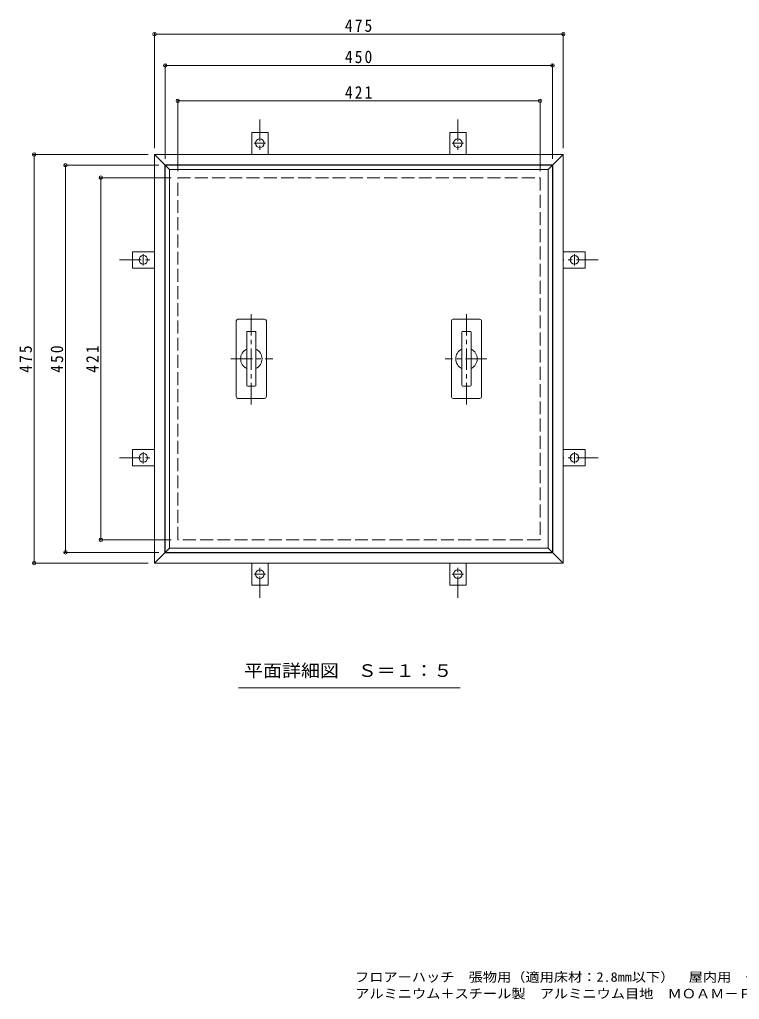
# Model space of a CAD drawing. Units: millimetres on the paper, enlarged 2 times, with parts at other scales. Extents: x -321 to 372, y -273 to 260.
# Drawn here: x -320.7 to 13.9, y -273.3 to 182.3 of the extents above; entities that cross this region are included whole.
import ezdxf
from ezdxf.enums import TextEntityAlignment as Align

# ---------------------------------------------------------------- set-up
doc = ezdxf.new("R2010")
doc.units = ezdxf.units.MM
doc.header["$LTSCALE"] = 2
doc.header["$PDMODE"] = 32
doc.header["$PDSIZE"] = 1.6
doc.linetypes.add('CHAIN1', pattern=[8, 5, -1, 1, -1])
doc.linetypes.add('DASHED3', pattern=[4, 3, -1])
for name, color, linetype, lineweight in [('1-1_1-1ﾚｲﾔ', 2, 'Continuous', 9), ('1-2_1-2ﾚｲﾔ', 3, 'Continuous', 9), ('1-4_1-4ﾚｲﾔ', 7, 'Continuous', 9)]:
    doc.layers.add(name, color=color, linetype=linetype, lineweight=lineweight)
doc.layers.add('F-5_F-5ﾚｲﾔ', color=7, linetype='Continuous')
doc.styles.add('ＭＳ ゴシック', font='')
doc.styles.get('ＭＳ ゴシック').set_extended_font_data('MS Gothic')

msp = doc.modelspace()

# ---------------------------------------------------------------- linework, layer by layer
at = {"layer": '1-1_1-1ﾚｲﾔ', "linetype": 'CHAIN1'}
for p, q in [((-209, 135.82), (-209, 119.601)), ((-117, 135.82), (-117, 119.601)), ((-211.656, 124.801), (-206.345, 124.801)), ((-114.345, 124.801), (-119.656, 124.801)), ((-263.2, 73.257), (-263.2, 67.945)), ((-62.801, 73.257), (-62.801, 67.945)), ((-274.22, 70.601), (-258, 70.601)), ((-51.781, 70.601), (-68, 70.601)), ((-274.22, -21.399), (-258, -21.399)), ((-263.2, -24.055), (-263.2, -18.743)), ((-51.781, -21.399), (-68, -21.399)), ((-62.801, -24.055), (-62.801, -18.743)), ((-209, -86.618), (-209, -70.399)), ((-117, -86.618), (-117, -70.399)), ((-211.656, -75.599), (-206.345, -75.599)), ((-114.345, -75.599), (-119.656, -75.599))]:
    msp.add_line(p, q, dxfattribs=at)
at = {"layer": '1-1_1-1ﾚｲﾔ'}
for p, q in [((-212.8, 129.801), (-212.8, 119.601)), ((-113.2, 129.801), (-113.2, 119.601)), ((-258, 119.601), (-258, -70.399)), ((-253.2, 114.801), (-258, 119.601)), ((-68, 119.601), (-258, 119.601)), ((-68, 119.601), (-72.801, 114.801)), ((-68, -70.399), (-68, 119.601)), ((-253.2, -65.599), (-253.2, 114.801)), ((-253.2, 114.801), (-72.8, 114.801)), ((-72.801, 114.801), (-72.801, -65.599)), ((-268.2, 74.401), (-258, 74.401)), ((-57.8, 74.401), (-68, 74.401)), ((-268.2, -25.199), (-258, -25.199)), ((-57.8, -25.199), (-68, -25.199)), ((-253.2, -65.599), (-258, -70.399)), ((-72.8, -65.599), (-253.2, -65.599)), ((-72.801, -65.599), (-68, -70.399)), ((-258, -70.399), (-68, -70.399)), ((-212.8, -80.599), (-212.8, -70.399)), ((-113.2, -80.599), (-113.2, -70.399))]:
    msp.add_line(p, q, dxfattribs=at)
for points in [[(-212.8, 129.801), (-205.2, 129.801), (-205.2, 119.601)], [(-113.2, 129.801), (-120.8, 129.801), (-120.8, 119.601)], [(-268.2, 74.401), (-268.2, 66.801), (-258, 66.801)], [(-57.8, 74.401), (-57.8, 66.801), (-68, 66.801)], [(-268.2, -25.199), (-268.2, -17.599), (-258, -17.599)], [(-57.8, -25.199), (-57.8, -17.599), (-68, -17.599)], [(-212.8, -80.599), (-205.2, -80.599), (-205.2, -70.399)], [(-113.2, -80.599), (-120.8, -80.599), (-120.8, -70.399)]]:
    msp.add_lwpolyline(points, dxfattribs=at)
at = {"layer": '1-1_1-1ﾚｲﾔ', "linetype": 'DASHED3'}
msp.add_lwpolyline([(-78.801, 108.801), (-78.801, -59.599), (-247.2, -59.599), (-247.2, 108.801)], close=True, dxfattribs=at)
at = {"layer": '1-1_1-1ﾚｲﾔ'}
for centre in [(-209, 124.801), (-117, 124.801), (-263.2, 70.601), (-62.801, 70.601), (-263.2, -21.399), (-62.801, -21.399), (-209, -75.599), (-117, -75.599)]:
    msp.add_circle(centre, 2, dxfattribs=at)
at = {"layer": '1-2_1-2ﾚｲﾔ'}
for p, q in [((-253, 114.601), (-251, 112.601)), ((-73, 114.601), (-75, 112.601)), ((-251, 112.601), (-75, 112.601)), ((-251, -63.399), (-251, 112.601)), ((-220.001, 42.201), (-220.001, 7.001)), ((-206.8, 43.001), (-219.2, 43.001)), ((-206, 42.201), (-206, 7.001)), ((-120, 42.201), (-120, 7.001)), ((-106.8, 43.001), (-119.2, 43.001)), ((-106, 42.201), (-106, 7.001)), ((-215.16, 12.321), (-215.16, 36.881)), ((-214.68, 37.361), (-211.32, 37.361)), ((-210.84, 36.881), (-210.84, 12.321)), ((-115.16, 12.321), (-115.16, 36.881)), ((-114.681, 37.361), (-111.32, 37.361)), ((-110.84, 36.881), (-110.84, 12.321)), ((-214.68, 11.841), (-211.32, 11.841)), ((-114.681, 11.841), (-111.32, 11.841)), ((-219.2, 6.201), (-206.8, 6.201)), ((-119.2, 6.201), (-106.8, 6.201)), ((-253, -65.399), (-251, -63.399)), ((-73, -65.399), (-75, -63.399))]:
    msp.add_line(p, q, dxfattribs=at)
at = {"layer": '1-2_1-2ﾚｲﾔ', "linetype": 'CHAIN1'}
for p, q in [((-213, 3.414), (-213, 45.914)), ((-113, 3.414), (-113, 45.914)), ((-222.521, 24.601), (-203.067, 24.601)), ((-103.48, 24.601), (-122.934, 24.601))]:
    msp.add_line(p, q, dxfattribs=at)
at = {"layer": '1-2_1-2ﾚｲﾔ'}
msp.add_lwpolyline([(-253, -65.399), (-253, 114.601), (-73, 114.601), (-73, -65.399)], close=True, dxfattribs=at)
msp.add_lwpolyline([(-75, 112.601), (-75, -63.399), (-251, -63.399)], dxfattribs=at)
for centre, radius, start, end in [((-219.2, 42.201), 0.8, 90, 180), ((-206.8, 42.201), 0.8, 0, 90), ((-119.2, 42.201), 0.8, 90, 180), ((-106.8, 42.201), 0.8, 0, 90), ((-214.68, 36.881), 0.48, 90, 180), ((-211.32, 36.881), 0.48, 0, 90), ((-114.681, 36.881), 0.48, 90, 180), ((-111.32, 36.881), 0.48, 0, 90), ((-213, 24.601), 5, 115.59459, 244.40541), ((-213, 24.601), 5, 295.59459, 64.40541), ((-113, 24.601), 5, 115.59459, 244.40541), ((-113, 24.601), 5, 295.59459, 64.40541), ((-214.68, 12.321), 0.48, 180, 270), ((-211.32, 12.321), 0.48, 270, 0), ((-114.681, 12.321), 0.48, 180, 270), ((-111.32, 12.321), 0.48, 270, 0), ((-219.2, 7.001), 0.8, 180, 270), ((-206.8, 7.001), 0.8, 270, 0), ((-119.2, 7.001), 0.8, 180, 270), ((-106.8, 7.001), 0.8, 270, 0)]:
    msp.add_arc(centre, radius, start, end, dxfattribs=at)
at = {"layer": '1-4_1-4ﾚｲﾔ'}
for p, q in [((-258, 122.601), (-258, 176.123)), ((-258, 175.523), (-68, 175.523)), ((-68, 122.601), (-68, 176.123)), ((-253, 117.601), (-253, 161.597)), ((-253, 160.997), (-73, 160.997)), ((-73, 117.601), (-73, 161.597)), ((-247.2, 111.801), (-247.2, 145.134)), ((-247.2, 144.534), (-78.801, 144.534)), ((-78.801, 111.801), (-78.801, 145.134)), ((-261, 119.601), (-314.523, 119.601)), ((-313.923, -70.399), (-313.923, 119.601)), ((-256, 114.601), (-299.997, 114.601)), ((-299.397, -65.399), (-299.397, 114.601)), ((-250.2, 108.801), (-283.534, 108.801)), ((-282.934, -59.599), (-282.934, 108.801)), ((-250.2, -59.599), (-283.534, -59.599)), ((-256, -65.399), (-299.997, -65.399)), ((-261, -70.399), (-314.523, -70.399)), ((-115.886, -128.351), (-218.919, -128.351))]:
    msp.add_line(p, q, dxfattribs=at)
for p in [(-258, 175.523), (-68, 175.523), (-253, 160.997), (-73, 160.997), (-247.2, 144.534), (-78.801, 144.534), (-313.923, 119.601), (-299.397, 114.601), (-282.934, 108.801), (-282.934, -59.599), (-299.397, -65.399), (-313.923, -70.399)]:
    msp.add_point(p, dxfattribs=at)

# ---------------------------------------------------------------- texts
at = {"layer": '1-4_1-4ﾚｲﾔ', "color": 2, "style": 'ＭＳ ゴシック', "width": 1.1}
msp.add_text('平面詳細図\u3000Ｓ＝１：５', height=5.865, dxfattribs=at).set_placement((-216.321, -125.066), align=Align.BOTTOM_LEFT)
at = {"layer": '1-4_1-4ﾚｲﾔ', "color": 2, "char_height": 5.865, "attachment_point": 7, "style": 'ＭＳ ゴシック'}
for s, insert in [('\\T1.27;\\W0.9;475', (-169.5, 176.523)), ('\\T1.27;\\W0.9;450', (-169.5, 161.997)), ('\\T1.27;\\W0.9;421', (-169.5, 145.534))]:
    msp.add_mtext(s, dxfattribs=dict(at, insert=insert))
at = {"layer": '1-4_1-4ﾚｲﾔ', "color": 2, "char_height": 5.865, "attachment_point": 7, "rotation": 90, "style": 'ＭＳ ゴシック'}
for s, insert in [('\\T1.27;\\W0.9;475', (-314.923, 18.101)), ('\\T1.27;\\W0.9;450', (-300.397, 18.101)), ('\\T1.27;\\W0.9;421', (-283.934, 18.101))]:
    msp.add_mtext(s, dxfattribs=dict(at, insert=insert))
at = {"layer": 'F-5_F-5ﾚｲﾔ', "style": 'ＭＳ ゴシック', "width": 1.1}
for s, p in [('フロアーハッチ\u3000張物用（適用床材：2.8mm以下）\u3000屋内用\u3000一般形', (-164.782, -266.387)), ('アルミニウム＋スチール製\u3000アルミニウム目地\u3000ＭＯＡＭ－Ｐ－４５０－Ｃ', (-164.723, -274.092))]:
    msp.add_text(s, height=4.399, dxfattribs=at).set_placement(p, align=Align.BOTTOM_LEFT)

doc.saveas('drawing.dxf')
